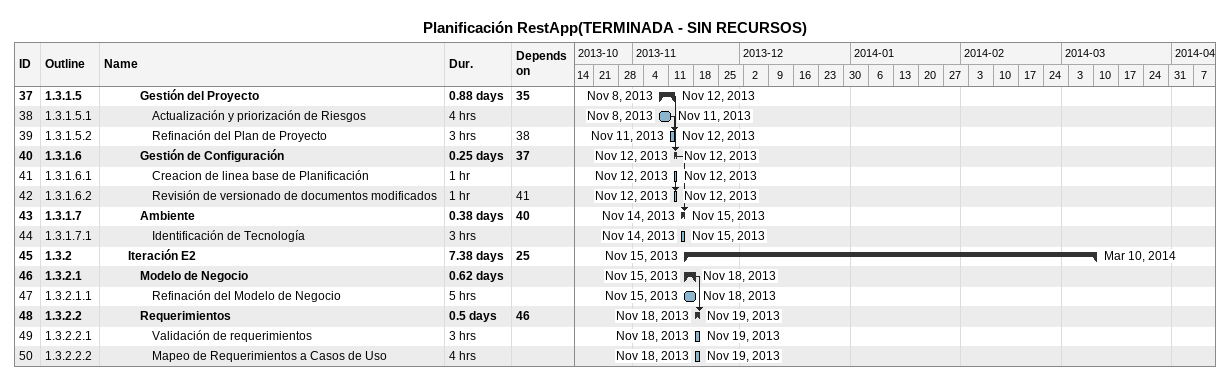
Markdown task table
Planificación RestApp(TERMINADA - SIN RECURSOS)

| ID | WBS | Task | Duration | Start | Finish | Predecessors |
|---|---|---|---|---|---|---|
| 37 | 1.3.1.5 | **Gestión del Proyecto** | 0.88d | 2013-11-08 | 2013-11-12 | 35 |
| 38 | 1.3.1.5.1 | Actualización y priorización de Riesgos | 4h | 2013-11-08 | 2013-11-11 |  |
| 39 | 1.3.1.5.2 | Refinación del Plan de Proyecto | 3h | 2013-11-11 | 2013-11-12 | 38 |
| 40 | 1.3.1.6 | **Gestión de Configuración** | 0.25d | 2013-11-12 | 2013-11-12 | 37 |
| 41 | 1.3.1.6.1 | Creacion de linea base de Planificación | 1h | 2013-11-12 | 2013-11-12 |  |
| 42 | 1.3.1.6.2 | Revisión de versionado de documentos modificados | 1h | 2013-11-12 | 2013-11-12 | 41 |
| 43 | 1.3.1.7 | **Ambiente** | 0.38d | 2013-11-14 | 2013-11-15 | 40 |
| 44 | 1.3.1.7.1 | Identificación de Tecnología | 3h | 2013-11-14 | 2013-11-15 |  |
| 45 | 1.3.2 | **Iteración E2** | 7.38d | 2013-11-15 | 2014-03-10 | 25 |
| 46 | 1.3.2.1 | **Modelo de Negocio** | 0.62d | 2013-11-15 | 2013-11-18 |  |
| 47 | 1.3.2.1.1 | Refinación del Modelo de Negocio | 5h | 2013-11-15 | 2013-11-18 |  |
| 48 | 1.3.2.2 | **Requerimientos** | 0.5d | 2013-11-18 | 2013-11-19 | 46 |
| 49 | 1.3.2.2.1 | Validación de requerimientos | 3h | 2013-11-18 | 2013-11-19 |  |
| 50 | 1.3.2.2.2 | Mapeo de Requerimientos a Casos de Uso | 4h | 2013-11-18 | 2013-11-19 |  |
